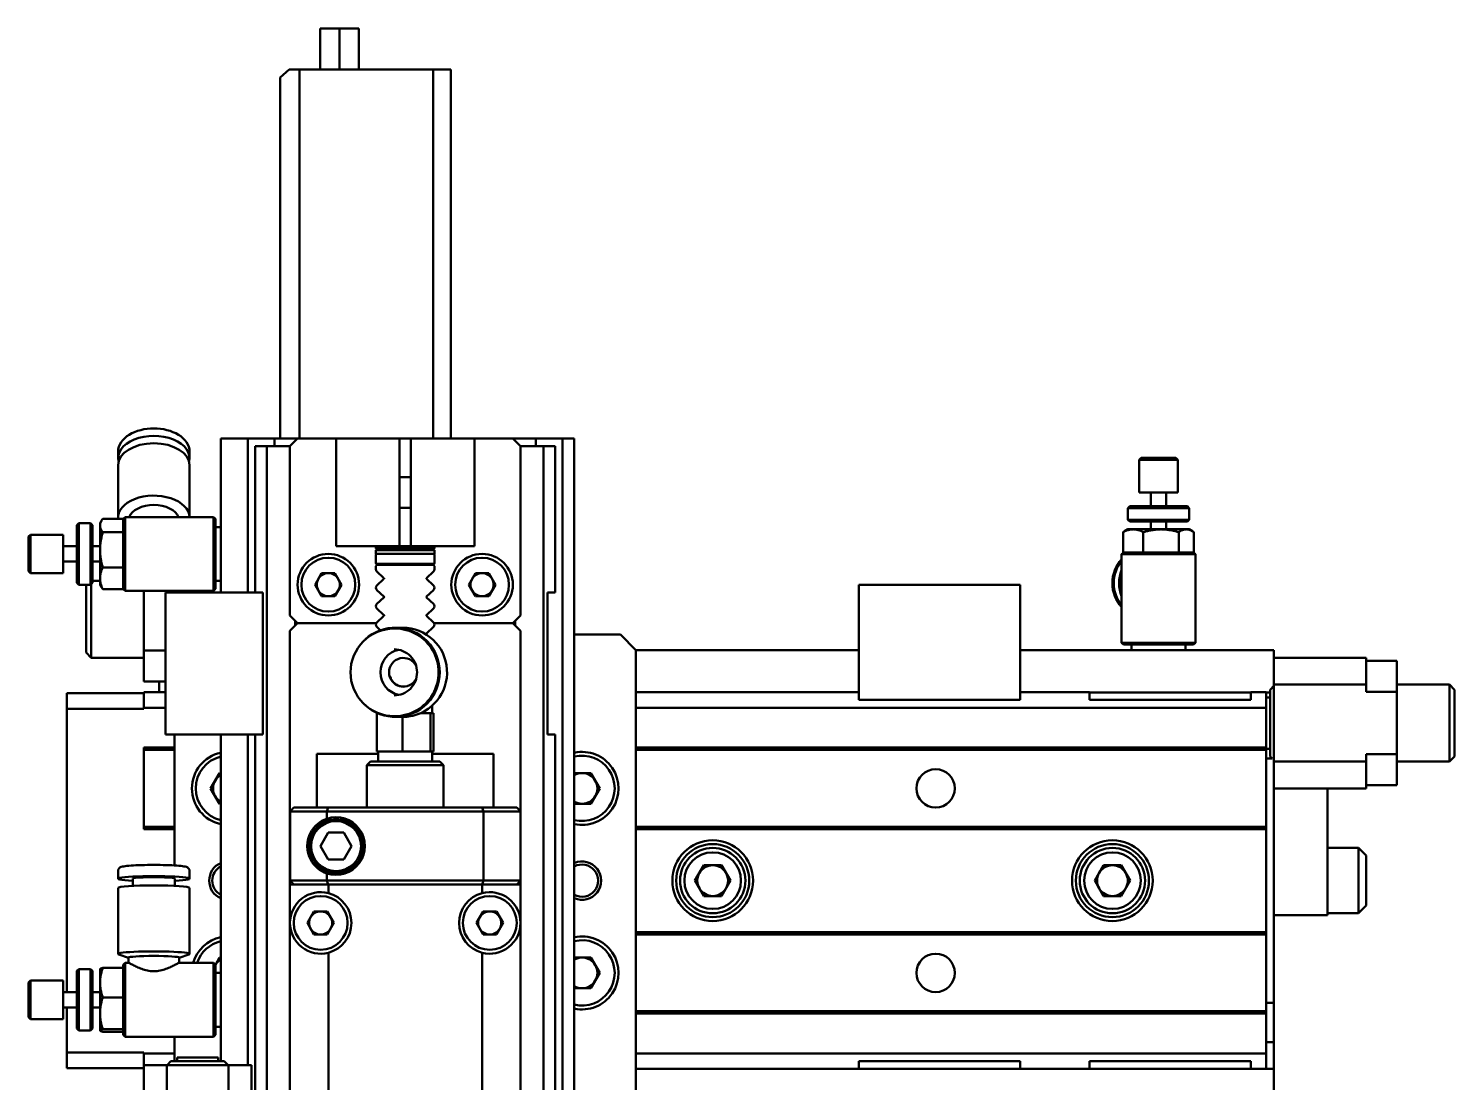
# Model space of a CAD drawing. Header units: millimetres. Extents: x 0 to 2100, y 0 to 1485.
# Drawn here: x 942 to 1127.5, y 226.6 to 363.7 of the extents above; entities that cross this region are included whole.
import ezdxf

# ---------------------------------------------------------------- set-up
doc = ezdxf.new("R2010")
doc.units = ezdxf.units.MM
doc.header["$LTSCALE"] = 5
doc.layers.add('Visible (ISO)', color=7, linetype='Continuous', lineweight=50)

msp = doc.modelspace()

# ---------------------------------------------------------------- linework, layer by layer
at = {"layer": 'Visible (ISO)'}
for p, q in [((979.9, 363.71), (982.4, 363.71)), ((979.9, 363.71), (979.9, 358.36)), ((982.4, 363.71), (982.4, 358.36)), ((982.41, 363.71), (984.91, 363.71)), ((982.41, 363.71), (982.41, 358.36)), ((984.91, 363.71), (984.91, 358.36)), ((974.71, 357.35), (975.85, 358.36)), ((975.85, 358.36), (977.21, 358.36)), ((977.21, 358.36), (977.21, 310.36)), ((977.21, 358.36), (994.61, 358.36)), ((994.61, 358.36), (996.91, 358.36)), ((994.61, 358.36), (994.61, 310.36)), ((996.91, 358.36), (996.91, 310.36)), ((974.71, 357.35), (974.71, 310.36)), ((970.49, 310.36), (966.96, 310.36)), ((966.96, 290.36), (966.96, 310.36)), ((973.96, 310.36), (970.49, 310.36)), ((970.49, 290.36), (970.49, 310.36)), ((974.71, 310.36), (973.96, 310.36)), ((973.96, 309.36), (973.96, 310.36)), ((974.71, 310.36), (977.21, 310.36)), ((975.96, 309.36), (976.96, 310.36)), ((977.21, 310.36), (981.96, 310.36)), ((981.96, 296.36), (981.96, 310.36)), ((990.21, 310.36), (981.96, 310.36)), ((990.21, 296.36), (990.21, 310.36)), ((990.21, 310.36), (991.71, 310.36)), ((991.71, 310.36), (991.71, 296.36)), ((999.96, 310.36), (991.71, 310.36)), ((1004.96, 310.36), (999.96, 310.36)), ((999.96, 296.36), (999.96, 310.36)), ((1004.96, 310.36), (1005.96, 309.36)), ((1007.96, 310.36), (1004.96, 310.36)), ((1011.42, 310.36), (1007.96, 310.36)), ((1007.96, 309.36), (1007.96, 310.36)), ((1012.96, 310.36), (1011.42, 310.36)), ((1011.42, 217.36), (1011.42, 310.36)), ((1012.96, 217.36), (1012.96, 310.36)), ((953.61, 308.65), (953.61, 307.86)), ((962.91, 308.65), (962.91, 307.86)), ((971.46, 290.36), (971.46, 309.36)), ((971.46, 309.36), (972.96, 309.36)), ((975.96, 309.36), (972.96, 309.36)), ((972.96, 309.36), (972.96, 215.36)), ((975.96, 309.36), (975.96, 287.36)), ((1005.96, 287.36), (1005.96, 309.36)), ((1008.96, 309.36), (1005.96, 309.36)), ((1008.96, 309.36), (1010.46, 309.36)), ((1008.96, 215.36), (1008.96, 309.36)), ((1010.46, 309.36), (1010.46, 290.36)), ((953.61, 306.91), (953.61, 300.1)), ((962.91, 306.91), (962.91, 300.16)), ((1086.71, 307.86), (1086.46, 307.61)), ((1086.46, 307.61), (1091.46, 307.61)), ((1086.46, 307.61), (1086.46, 303.36)), ((1091.21, 307.86), (1086.71, 307.86)), ((1091.21, 307.86), (1091.46, 307.61)), ((1091.46, 307.61), (1091.46, 303.36)), ((991.71, 305.36), (990.21, 305.36)), ((1086.46, 303.36), (1091.46, 303.36)), ((1087.96, 303.36), (1087.96, 301.56)), ((1089.96, 303.36), (1089.96, 301.56)), ((991.71, 301.36), (990.21, 301.36)), ((1085.21, 301.56), (1084.96, 301.31)), ((1084.96, 301.31), (1092.96, 301.31)), ((1084.96, 301.31), (1084.96, 299.81)), ((1092.71, 301.56), (1085.21, 301.56)), ((1092.71, 301.56), (1092.96, 301.31)), ((1092.96, 301.31), (1092.96, 299.81)), ((948.26, 299.11), (948.51, 299.36)), ((948.26, 299.11), (948.26, 291.61)), ((948.51, 291.36), (948.51, 299.36)), ((948.51, 299.36), (950.01, 299.36)), ((950.01, 299.36), (950.01, 291.36)), ((950.26, 299.11), (950.01, 299.36)), ((950.26, 291.61), (950.26, 299.11)), ((951.26, 299.36), (951.44, 299.68)), ((951.26, 299.36), (951.26, 299.06)), ((951.26, 299.06), (951.26, 295.89)), ((951.61, 299.93), (954.28, 299.93)), ((954.26, 299.91), (954.51, 300.16)), ((954.26, 299.91), (954.26, 298.23)), ((954.51, 290.56), (954.51, 300.16)), ((954.51, 300.16), (956.75, 300.16)), ((959.77, 300.16), (966.01, 300.16)), ((966.01, 300.16), (966.01, 290.56)), ((966.26, 299.91), (966.01, 300.16)), ((966.26, 290.81), (966.26, 299.91)), ((966.96, 298.86), (966.26, 298.86)), ((1092.96, 299.81), (1084.96, 299.81)), ((1085.21, 299.56), (1084.96, 299.81)), ((1085.21, 299.56), (1092.71, 299.56)), ((1087.96, 299.56), (1087.96, 298.56)), ((1089.96, 299.56), (1089.96, 298.56)), ((1092.71, 299.56), (1092.96, 299.81)), ((941.96, 297.61), (942.21, 297.86)), ((941.96, 297.61), (941.96, 293.11)), ((942.21, 292.86), (942.21, 297.86)), ((942.21, 297.86), (946.46, 297.86)), ((946.46, 292.86), (946.46, 297.86)), ((951.61, 298.18), (954.33, 298.18)), ((954.26, 298.04), (954.26, 293.74)), ((1084.35, 298.2), (1084.35, 295.49)), ((1084.96, 298.56), (1084.53, 298.31)), ((1085.67, 298.56), (1084.96, 298.56)), ((1089.28, 298.56), (1085.67, 298.56)), ((1086.98, 298.2), (1086.98, 295.49)), ((1089.28, 298.56), (1092.57, 298.56)), ((1091.58, 298.2), (1091.58, 295.49)), ((1092.96, 298.56), (1092.57, 298.56)), ((1092.96, 298.56), (1093.38, 298.31)), ((1093.56, 298.2), (1093.56, 295.5)), ((946.46, 296.36), (948.26, 296.36)), ((950.26, 296.36), (951.26, 296.36)), ((951.26, 292.19), (951.26, 295.89)), ((990.21, 296.36), (981.96, 296.36)), ((987.16, 296.36), (987.16, 296.06)), ((987.16, 296.06), (994.76, 296.06)), ((987.36, 295.86), (987.16, 296.06)), ((987.16, 295.86), (994.76, 295.86)), ((987.16, 295.86), (987.16, 295.36)), ((987.16, 295.36), (994.76, 295.36)), ((987.16, 295.26), (987.16, 294.16)), ((990.21, 296.36), (991.71, 296.36)), ((999.96, 296.36), (991.71, 296.36)), ((994.56, 295.86), (994.76, 296.06)), ((994.76, 296.36), (994.76, 296.06)), ((994.76, 295.86), (994.76, 295.36)), ((994.76, 295.26), (994.76, 294.16)), ((1084.35, 295.5), (1084.16, 295.31)), ((1084.16, 295.31), (1093.76, 295.31)), ((1084.16, 295.31), (1084.16, 283.81)), ((1086.9, 295.56), (1084.43, 295.56)), ((1091.44, 295.56), (1087.12, 295.56)), ((1093.51, 295.56), (1091.64, 295.56)), ((1093.51, 295.56), (1093.76, 295.31)), ((1093.76, 295.31), (1093.76, 283.81)), ((941.96, 293.11), (942.21, 292.86)), ((946.46, 294.36), (948.26, 294.36)), ((950.26, 294.36), (951.26, 294.36)), ((951.61, 293.6), (954.33, 293.6)), ((954.26, 293.52), (954.26, 290.86)), ((987.16, 293.76), (987.16, 293.36)), ((987.26, 294.06), (994.66, 294.06)), ((987.36, 293.96), (994.56, 293.96)), ((994.76, 293.76), (994.76, 293.36)), ((942.21, 292.86), (946.46, 292.86)), ((948.26, 291.61), (948.51, 291.36)), ((948.51, 291.36), (950.01, 291.36)), ((949.46, 291.19), (949.62, 291.36)), ((950.26, 291.61), (950.01, 291.36)), ((950.12, 281.86), (950.12, 291.47)), ((950.26, 291.86), (951.26, 291.86)), ((951.26, 292.19), (951.26, 291.36)), ((951.26, 291.36), (951.44, 291.03)), ((966.96, 291.86), (966.26, 291.86)), ((979.23, 291.36), (980.09, 292.86)), ((980.09, 289.86), (979.23, 291.36)), ((980.09, 292.86), (981.82, 292.86)), ((981.82, 292.86), (982.69, 291.36)), ((982.69, 291.36), (981.82, 289.86)), ((988.18, 292.21), (987.28, 293.06)), ((988.18, 292.1), (987.28, 291.25)), ((993.73, 292.21), (994.63, 293.06)), ((993.73, 292.1), (994.63, 291.25)), ((999.23, 291.36), (1000.09, 292.86)), ((1000.09, 289.86), (999.23, 291.36)), ((1000.09, 292.86), (1001.82, 292.86)), ((1001.82, 292.86), (1002.69, 291.36)), ((1002.69, 291.36), (1001.82, 289.86)), ((1070.96, 291.36), (1049.96, 291.36)), ((1049.96, 291.36), (1049.96, 276.36)), ((1070.96, 291.36), (1070.96, 276.36)), ((949.46, 291.19), (949.46, 282.52)), ((951.61, 290.78), (954.33, 290.78)), ((954.28, 290.78), (954.51, 290.56)), ((954.51, 290.56), (966.01, 290.56)), ((956.96, 282.81), (956.96, 290.56)), ((959.76, 290.36), (959.76, 271.86)), ((959.76, 290.36), (972.46, 290.36)), ((961.96, 290.36), (961.96, 290.56)), ((966.26, 290.81), (966.01, 290.56)), ((972.46, 290.36), (972.46, 271.86)), ((981.82, 289.86), (980.09, 289.86)), ((988.18, 289.81), (987.28, 290.66)), ((988.18, 289.7), (987.28, 288.85)), ((993.73, 289.81), (994.63, 290.66)), ((993.73, 289.7), (994.63, 288.85)), ((1001.82, 289.86), (1000.09, 289.86)), ((1009.46, 271.86), (1009.46, 290.36)), ((1009.46, 290.36), (1010.46, 290.36)), ((988.18, 287.41), (987.28, 288.26)), ((993.73, 287.41), (994.63, 288.26)), ((976.96, 286.36), (975.96, 287.36)), ((975.96, 285.36), (976.96, 286.36)), ((976.66, 286.66), (976.66, 286.06)), ((976.96, 286.36), (987.21, 286.36)), ((988.18, 287.3), (987.28, 286.45)), ((987.75, 285.42), (987.28, 285.86)), ((990.63, 285.76), (989.67, 285.76)), ((993.73, 287.3), (994.63, 286.45)), ((993.73, 285.01), (994.63, 285.86)), ((994.7, 286.36), (1004.96, 286.36)), ((1005.96, 287.36), (1004.96, 286.36)), ((1004.96, 286.36), (1005.96, 285.36)), ((1005.26, 286.66), (1005.26, 286.06)), ((975.96, 252.36), (975.96, 285.36)), ((989.62, 285.66), (989.52, 285.66)), ((993.73, 284.9), (993.92, 284.72)), ((1005.96, 285.36), (1005.96, 261.86)), ((1012.96, 284.86), (1018.96, 284.86)), ((1018.96, 284.86), (1020.96, 282.86)), ((949.46, 282.52), (950.12, 281.86)), ((956.96, 282.81), (959.76, 282.81)), ((956.96, 278.77), (956.96, 282.81)), ((1020.96, 282.86), (1020.96, 222.86)), ((1020.96, 282.86), (1049.96, 282.86)), ((1070.96, 282.86), (1103.96, 282.86)), ((1093.76, 283.81), (1084.16, 283.81)), ((1084.41, 283.56), (1084.16, 283.81)), ((1084.41, 283.56), (1093.51, 283.56)), ((1085.46, 282.86), (1085.46, 283.56)), ((1092.46, 282.86), (1092.46, 283.56)), ((1093.51, 283.56), (1093.76, 283.81)), ((1103.96, 281.86), (1103.96, 282.86)), ((950.12, 281.86), (956.96, 281.86)), ((1103.96, 278.36), (1103.96, 281.86)), ((1103.96, 281.86), (1115.96, 281.86)), ((1115.96, 281.86), (1115.96, 278.36)), ((1119.96, 281.44), (1115.96, 281.44)), ((1119.96, 281.44), (1119.96, 277.4)), ((956.96, 278.77), (959.76, 278.77)), ((958.96, 277.36), (958.96, 278.77)), ((1103.96, 278.36), (1103.96, 268.36)), ((1115.96, 278.36), (1103.96, 278.36)), ((1115.96, 278.36), (1115.96, 277.4)), ((1126.79, 278.36), (1119.96, 278.36)), ((1126.79, 278.36), (1126.79, 268.36)), ((1127.46, 277.69), (1126.79, 278.36)), ((946.96, 275.21), (946.96, 277.26)), ((946.96, 277.26), (956.96, 277.26)), ((956.96, 277.36), (959.76, 277.36)), ((956.96, 275.36), (956.96, 277.36)), ((1020.96, 277.36), (1049.96, 277.36)), ((1070.96, 277.36), (1079.96, 277.36)), ((1079.96, 276.36), (1079.96, 277.36)), ((1079.96, 277.32), (1100.96, 277.32)), ((1100.96, 277.36), (1102.96, 277.36)), ((1100.96, 277.36), (1100.96, 276.36)), ((1102.96, 277.36), (1102.96, 275.36)), ((1102.96, 277.32), (1103.46, 277.32)), ((1102.96, 276.69), (1103.46, 276.69)), ((1103.46, 277.69), (1103.96, 278.19)), ((1103.46, 277.69), (1103.46, 269.02)), ((1119.96, 277.4), (1115.96, 277.4)), ((1119.96, 277.4), (1119.96, 269.31)), ((1127.46, 269.02), (1127.46, 277.69)), ((946.96, 238.36), (946.96, 275.21)), ((946.96, 275.21), (956.96, 275.21)), ((959.76, 275.36), (956.96, 275.36)), ((956.96, 275.21), (956.96, 275.36)), ((987.29, 274.66), (987.32, 274.66)), ((987.29, 274.66), (987.29, 269.66)), ((992.97, 274.66), (994.26, 274.66)), ((994.26, 274.66), (994.26, 269.66)), ((994.26, 274.66), (994.44, 274.66)), ((994.44, 274.66), (994.63, 274.66)), ((994.46, 275.61), (994.46, 274.66)), ((994.63, 274.66), (994.63, 269.66)), ((1102.96, 275.36), (1020.96, 275.36)), ((1070.96, 276.36), (1049.96, 276.36)), ((1100.96, 276.36), (1079.96, 276.36)), ((1102.96, 270.16), (1102.96, 275.36)), ((989.62, 274.26), (989.52, 274.26)), ((990.59, 274.16), (989.67, 274.16)), ((990.59, 274.16), (990.59, 269.66)), ((959.76, 271.86), (972.46, 271.86)), ((960.96, 254.84), (960.96, 271.86)), ((966.96, 229.36), (966.96, 271.86)), ((970.49, 228.86), (970.49, 271.86)), ((971.46, 215.36), (971.46, 271.86)), ((1010.46, 271.86), (1009.46, 271.86)), ((1010.46, 271.86), (1010.46, 215.36)), ((956.96, 269.86), (956.96, 270.16)), ((960.96, 270.16), (956.96, 270.16)), ((956.96, 259.86), (956.96, 269.86)), ((960.96, 269.86), (956.96, 269.86)), ((979.46, 269.36), (987.46, 269.36)), ((979.46, 262.36), (979.46, 269.36)), ((987.29, 269.66), (988.94, 269.66)), ((987.46, 269.66), (987.46, 268.36)), ((988.94, 269.66), (990.59, 269.66)), ((990.59, 269.66), (992.42, 269.66)), ((992.42, 269.66), (994.26, 269.66)), ((994.26, 269.66), (994.44, 269.66)), ((994.44, 269.66), (994.63, 269.66)), ((994.46, 269.66), (994.46, 268.36)), ((994.46, 269.36), (1002.46, 269.36)), ((1002.46, 269.36), (1002.46, 262.36)), ((1102.96, 270.16), (1020.96, 270.16)), ((1102.96, 269.86), (1020.96, 269.86)), ((1102.96, 269.86), (1102.96, 270.16)), ((1102.96, 270.02), (1103.46, 270.02)), ((1102.96, 259.86), (1102.96, 269.86)), ((1103.46, 269.02), (1103.72, 268.76)), ((1115.96, 269.31), (1115.96, 268.36)), ((1119.96, 269.31), (1115.96, 269.31)), ((1119.96, 269.31), (1119.96, 265.27)), ((1127.46, 269.02), (1126.79, 268.36)), ((986.46, 268.36), (985.96, 267.86)), ((985.96, 267.86), (995.96, 267.86)), ((985.96, 267.86), (985.96, 262.36)), ((986.46, 268.36), (995.46, 268.36)), ((995.46, 268.36), (995.96, 267.86)), ((995.96, 267.86), (995.96, 262.36)), ((1102.96, 268.76), (1103.75, 268.76)), ((1103.96, 264.86), (1103.96, 268.36)), ((1103.96, 268.36), (1115.96, 268.36)), ((1115.96, 268.36), (1115.96, 264.86)), ((1126.79, 268.36), (1119.96, 268.36)), ((965.65, 264.86), (966.8, 266.86)), ((966.8, 266.86), (966.96, 266.86)), ((1012.96, 266.86), (1015.11, 266.86)), ((1015.11, 266.86), (1016.27, 264.86)), ((1119.96, 265.27), (1115.96, 265.27)), ((966.8, 262.86), (965.65, 264.86)), ((1016.27, 264.86), (1015.11, 262.86)), ((1103.96, 236.96), (1103.96, 264.86)), ((1115.96, 264.86), (1103.96, 264.86)), ((1110.96, 264.86), (1110.96, 259.86)), ((966.96, 262.86), (966.8, 262.86)), ((975.98, 261.86), (976.48, 262.36)), ((975.98, 261.86), (980.76, 261.86)), ((975.98, 252.86), (975.98, 261.86)), ((980.96, 262.36), (976.48, 262.36)), ((980.76, 261.86), (980.76, 260.91)), ((1001.16, 261.86), (980.76, 261.86)), ((980.96, 262.36), (1000.96, 262.36)), ((1005.46, 262.36), (1000.96, 262.36)), ((1001.16, 261.86), (1001.16, 252.86)), ((1001.16, 261.86), (1005.96, 261.86)), ((1005.46, 262.36), (1005.96, 261.86)), ((1005.96, 261.86), (1005.96, 252.86)), ((1015.11, 262.86), (1012.96, 262.86)), ((956.96, 259.56), (956.96, 259.86)), ((960.96, 259.86), (956.96, 259.86)), ((1102.96, 259.86), (1020.96, 259.86)), ((1102.96, 259.56), (1102.96, 259.86)), ((1110.96, 248.36), (1110.96, 259.86)), ((960.96, 259.56), (956.96, 259.56)), ((980.95, 259.11), (979.94, 257.36)), ((982.97, 259.11), (980.95, 259.11)), ((983.98, 257.36), (982.97, 259.11)), ((1102.96, 259.56), (1020.96, 259.56)), ((1102.96, 246.16), (1102.96, 259.56)), ((979.94, 257.36), (980.95, 255.61)), ((982.97, 255.61), (983.98, 257.36)), ((1114.96, 257.11), (1110.96, 257.11)), ((1114.96, 257.11), (1114.96, 248.61)), ((1115.96, 256.11), (1114.96, 257.11)), ((1115.96, 249.61), (1115.96, 256.11)), ((980.95, 255.61), (982.97, 255.61)), ((1028.65, 252.86), (1029.8, 254.86)), ((1029.8, 254.86), (1032.11, 254.86)), ((1032.11, 254.86), (1033.27, 252.86)), ((1080.65, 252.86), (1081.8, 254.86)), ((1081.8, 254.86), (1084.11, 254.86)), ((1084.11, 254.86), (1085.27, 252.86)), ((953.61, 254.11), (953.61, 253.12)), ((955.51, 253.12), (955.51, 252.18)), ((961.01, 253.12), (961.01, 252.18)), ((962.91, 254.11), (962.91, 253.12)), ((975.96, 252.36), (977.6, 252.36)), ((975.96, 247.36), (975.96, 252.36)), ((980.76, 252.86), (975.98, 252.86)), ((976.48, 252.36), (975.98, 252.86)), ((977.6, 252.36), (980.96, 252.36)), ((980.76, 253.8), (980.76, 252.86)), ((980.76, 252.86), (1001.16, 252.86)), ((1000.96, 252.36), (980.96, 252.36)), ((980.96, 252.36), (980.96, 251.23)), ((1000.96, 252.36), (1004.31, 252.36)), ((1000.96, 251.23), (1000.96, 252.36)), ((1005.96, 252.86), (1001.16, 252.86)), ((1004.31, 252.36), (1005.96, 252.36)), ((1005.46, 252.36), (1005.96, 252.86)), ((1005.96, 252.86), (1005.96, 252.36)), ((1005.96, 252.36), (1005.96, 247.36)), ((1029.8, 250.86), (1028.65, 252.86)), ((1033.27, 252.86), (1032.11, 250.86)), ((1081.8, 250.86), (1080.65, 252.86)), ((1085.27, 252.86), (1084.11, 250.86)), ((953.61, 251.92), (953.61, 243.33)), ((962.91, 251.92), (962.91, 243.33)), ((1032.11, 250.86), (1029.8, 250.86)), ((1084.11, 250.86), (1081.8, 250.86)), ((978.23, 247.36), (979.09, 248.86)), ((979.09, 248.86), (980.82, 248.86)), ((980.82, 248.86), (981.69, 247.36)), ((1000.23, 247.36), (1001.09, 248.86)), ((1001.09, 248.86), (1002.82, 248.86)), ((1002.82, 248.86), (1003.69, 247.36)), ((1114.96, 248.61), (1110.96, 248.61)), ((1115.96, 249.61), (1114.96, 248.61)), ((975.96, 201.36), (975.96, 247.36)), ((979.09, 245.86), (978.23, 247.36)), ((981.69, 247.36), (980.82, 245.86)), ((1001.09, 245.86), (1000.23, 247.36)), ((1003.69, 247.36), (1002.82, 245.86)), ((1005.96, 247.36), (1005.96, 201.36)), ((1103.96, 248.36), (1110.96, 248.36)), ((980.82, 245.86), (979.09, 245.86)), ((1002.82, 245.86), (1001.09, 245.86)), ((1102.96, 246.16), (1020.96, 246.16)), ((1102.96, 245.86), (1020.96, 245.86)), ((1102.96, 245.86), (1102.96, 246.16)), ((1102.96, 235.86), (1102.96, 245.86)), ((954.96, 242.82), (953.7, 243.27)), ((961.56, 242.82), (962.82, 243.27)), ((980.96, 243.48), (980.96, 205.23)), ((1000.96, 205.23), (1000.96, 243.48)), ((948.26, 241.11), (948.51, 241.36)), ((948.51, 233.36), (948.51, 241.36)), ((948.51, 241.36), (950.01, 241.36)), ((950.01, 241.36), (950.01, 233.36)), ((950.26, 241.11), (950.01, 241.36)), ((951.26, 241.36), (951.26, 241.37)), ((951.26, 241.36), (951.26, 239.59)), ((951.61, 241.51), (954.33, 241.51)), ((954.26, 241.91), (954.51, 242.16)), ((954.26, 241.91), (954.26, 241.51)), ((954.26, 241.39), (954.26, 237.8)), ((954.51, 232.56), (954.51, 242.16)), ((954.51, 242.16), (954.97, 242.16)), ((954.96, 242.84), (954.96, 242.16)), ((961.54, 242.16), (966.01, 242.16)), ((961.56, 242.84), (961.56, 242.16)), ((966.01, 242.16), (966.01, 232.56)), ((966.26, 241.91), (966.01, 242.16)), ((966.26, 241.91), (966.8, 242.86)), ((966.26, 232.81), (966.26, 241.91)), ((966.8, 242.86), (966.96, 242.86)), ((1012.96, 242.86), (1015.11, 242.86)), ((1015.11, 242.86), (1016.27, 240.86)), ((941.96, 239.61), (942.21, 239.86)), ((941.96, 239.61), (941.96, 235.11)), ((942.21, 234.86), (942.21, 239.86)), ((942.21, 239.86), (946.46, 239.86)), ((946.46, 234.86), (946.46, 239.86)), ((948.26, 241.11), (948.26, 233.61)), ((950.26, 233.61), (950.26, 241.11)), ((951.26, 239.59), (951.26, 235.6)), ((966.96, 240.86), (966.26, 240.86)), ((1016.27, 240.86), (1015.11, 238.86)), ((946.46, 238.36), (948.26, 238.36)), ((950.26, 238.36), (951.26, 238.36)), ((951.61, 237.68), (954.33, 237.68)), ((954.26, 237.55), (954.26, 233.65)), ((1015.11, 238.86), (1012.96, 238.86)), ((946.46, 236.36), (948.26, 236.36)), ((946.96, 230.5), (946.96, 236.36)), ((950.26, 236.36), (951.26, 236.36)), ((951.26, 233.37), (951.26, 235.6)), ((1102.96, 235.86), (1020.96, 235.86)), ((1102.96, 236.96), (1103.96, 236.96)), ((1102.96, 235.56), (1102.96, 235.86)), ((1103.96, 231.86), (1103.96, 236.96)), ((941.96, 235.11), (942.21, 234.86)), ((942.21, 234.86), (946.46, 234.86)), ((966.96, 233.86), (966.26, 233.86)), ((1102.96, 235.56), (1020.96, 235.56)), ((1102.96, 230.36), (1102.96, 235.56)), ((948.26, 233.61), (948.51, 233.36)), ((948.51, 233.36), (950.01, 233.36)), ((950.26, 233.61), (950.01, 233.36)), ((951.26, 233.37), (951.26, 233.36)), ((951.26, 233.36), (951.26, 233.35)), ((951.61, 233.53), (954.33, 233.53)), ((951.61, 233.2), (954.26, 233.2)), ((954.26, 233.52), (954.26, 232.81)), ((954.26, 232.81), (954.51, 232.56)), ((954.51, 232.56), (966.01, 232.56)), ((960.96, 229.36), (960.96, 232.56)), ((966.26, 232.81), (966.01, 232.56)), ((946.96, 228.46), (946.96, 230.5)), ((946.96, 230.5), (956.96, 230.5)), ((956.96, 230.36), (956.96, 230.5)), ((956.96, 230.36), (960.96, 230.36)), ((956.96, 228.86), (956.96, 230.36)), ((1020.96, 230.36), (1102.96, 230.36)), ((1102.96, 231.86), (1103.96, 231.86)), ((1102.96, 230.36), (1102.96, 228.36)), ((1103.96, 228.39), (1103.96, 231.86)), ((946.96, 228.46), (956.96, 228.46)), ((956.96, 219.36), (956.96, 228.86)), ((956.96, 228.86), (959.96, 228.86)), ((967.96, 228.86), (959.96, 228.86)), ((959.96, 228.86), (959.96, 219.36)), ((960.49, 229.36), (959.99, 228.86)), ((967.42, 229.36), (960.49, 229.36)), ((966.62, 229.86), (961.29, 229.86)), ((961.29, 229.86), (961.29, 229.36)), ((966.62, 229.86), (966.62, 229.36)), ((967.42, 229.36), (967.92, 228.86)), ((967.96, 219.36), (967.96, 228.86)), ((967.96, 228.86), (970.96, 228.86)), ((970.96, 228.86), (970.96, 219.36)), ((1049.96, 228.36), (1020.96, 228.36)), ((1049.96, 229.36), (1070.96, 229.36)), ((1049.96, 228.36), (1049.96, 229.36)), ((1049.96, 228.39), (1070.96, 228.39)), ((1070.96, 229.36), (1070.96, 228.36)), ((1079.96, 228.36), (1070.96, 228.36)), ((1079.96, 229.36), (1079.96, 228.36)), ((1079.96, 229.36), (1100.96, 229.36)), ((1079.96, 228.39), (1100.96, 228.39)), ((1100.96, 228.36), (1100.96, 229.36)), ((1102.96, 228.36), (1100.96, 228.36)), ((1102.96, 228.39), (1103.96, 228.39)), ((1103.96, 224.86), (1103.96, 228.39))]:
    msp.add_line(p, q, dxfattribs=at)
at = {"layer": 'Visible (ISO)', "flags": 128}
for points in [[(962.91, 308.65), (962.88, 308.98), (962.8, 309.3), (962.68, 309.61), (962.51, 309.9), (962.29, 310.17), (962.05, 310.43), (961.76, 310.66), (961.45, 310.87), (961.11, 311.06), (960.75, 311.22), (960.37, 311.36), (959.97, 311.48), (959.55, 311.57), (959.13, 311.63), (958.69, 311.67), (958.26, 311.69), (957.82, 311.67), (957.39, 311.63), (956.96, 311.57), (956.55, 311.48), (956.15, 311.36), (955.76, 311.22), (955.4, 311.06), (955.06, 310.87), (954.75, 310.66), (954.47, 310.43), (954.22, 310.17), (954.01, 309.9), (953.84, 309.61), (953.71, 309.3), (953.63, 308.98), (953.61, 308.65)], [(951.61, 299.93), (951.59, 299.9), (951.56, 299.86), (951.54, 299.82), (951.51, 299.79), (951.49, 299.75), (951.47, 299.72), (951.45, 299.68), (951.43, 299.64), (951.41, 299.61), (951.39, 299.57), (951.37, 299.54), (951.35, 299.5), (951.34, 299.46), (951.33, 299.43), (951.31, 299.39), (951.3, 299.35), (951.29, 299.32), (951.28, 299.28), (951.27, 299.24), (951.27, 299.2), (951.26, 299.17), (951.26, 299.13), (951.26, 299.09), (951.26, 299.06)], [(951.26, 299.06), (951.26, 299.02), (951.26, 298.98), (951.26, 298.94), (951.27, 298.91), (951.27, 298.87), (951.28, 298.83), (951.29, 298.8), (951.3, 298.76), (951.31, 298.72), (951.33, 298.69), (951.34, 298.65), (951.35, 298.61), (951.37, 298.58), (951.39, 298.54), (951.41, 298.5), (951.42, 298.47), (951.45, 298.43), (951.47, 298.39), (951.49, 298.36), (951.51, 298.32), (951.54, 298.29), (951.56, 298.25), (951.59, 298.22), (951.61, 298.18)], [(958.26, 300.13), (958.19, 300.13), (958.12, 300.13), (958.06, 300.13), (957.99, 300.13), (957.92, 300.13), (957.86, 300.13), (957.79, 300.14), (957.73, 300.14), (957.66, 300.14), (957.6, 300.14), (957.53, 300.14), (957.47, 300.14), (957.41, 300.14), (957.34, 300.15), (957.28, 300.15), (957.22, 300.15), (957.16, 300.15), (957.1, 300.15), (957.04, 300.15), (956.98, 300.15), (956.92, 300.15), (956.86, 300.15), (956.81, 300.16), (956.75, 300.16)], [(959.77, 300.16), (959.71, 300.16), (959.65, 300.15), (959.6, 300.15), (959.54, 300.15), (959.48, 300.15), (959.42, 300.15), (959.36, 300.15), (959.3, 300.15), (959.24, 300.15), (959.18, 300.15), (959.11, 300.14), (959.05, 300.14), (958.99, 300.14), (958.92, 300.14), (958.86, 300.14), (958.79, 300.14), (958.72, 300.14), (958.66, 300.13), (958.59, 300.13), (958.53, 300.13), (958.46, 300.13), (958.39, 300.13), (958.32, 300.13), (958.26, 300.13)], [(951.61, 298.18), (951.59, 298.09), (951.56, 297.99), (951.54, 297.9), (951.51, 297.8), (951.49, 297.71), (951.47, 297.62), (951.45, 297.52), (951.43, 297.43), (951.41, 297.33), (951.39, 297.24), (951.37, 297.14), (951.35, 297.05), (951.34, 296.95), (951.33, 296.86), (951.31, 296.76), (951.3, 296.66), (951.29, 296.57), (951.28, 296.47), (951.27, 296.38), (951.27, 296.28), (951.26, 296.18), (951.26, 296.09), (951.26, 295.99), (951.26, 295.89)], [(954.33, 298.18), (954.32, 298.18), (954.32, 298.18), (954.32, 298.19), (954.31, 298.19), (954.31, 298.19), (954.31, 298.19), (954.31, 298.19), (954.3, 298.2), (954.3, 298.2), (954.3, 298.2), (954.29, 298.2), (954.29, 298.21), (954.29, 298.21), (954.29, 298.21), (954.28, 298.21), (954.28, 298.21), (954.28, 298.22), (954.27, 298.22), (954.27, 298.22), (954.27, 298.22), (954.27, 298.23), (954.26, 298.23), (954.26, 298.23), (954.26, 298.23)], [(954.26, 298.04), (954.26, 298.05), (954.26, 298.05), (954.27, 298.06), (954.27, 298.06), (954.27, 298.07), (954.27, 298.07), (954.28, 298.08), (954.28, 298.09), (954.28, 298.09), (954.29, 298.1), (954.29, 298.1), (954.29, 298.11), (954.29, 298.12), (954.3, 298.12), (954.3, 298.13), (954.3, 298.13), (954.31, 298.14), (954.31, 298.14), (954.31, 298.15), (954.31, 298.16), (954.32, 298.16), (954.32, 298.17), (954.32, 298.17), (954.33, 298.18)], [(1085.67, 298.56), (1085.61, 298.55), (1085.56, 298.55), (1085.5, 298.55), (1085.44, 298.54), (1085.39, 298.54), (1085.33, 298.53), (1085.28, 298.52), (1085.22, 298.51), (1085.17, 298.5), (1085.11, 298.49), (1085.06, 298.47), (1085, 298.46), (1084.95, 298.44), (1084.89, 298.43), (1084.84, 298.41), (1084.79, 298.39), (1084.73, 298.37), (1084.68, 298.35), (1084.62, 298.32), (1084.57, 298.3), (1084.51, 298.28), (1084.46, 298.25), (1084.41, 298.22), (1084.35, 298.2)], [(1084.35, 298.2), (1084.36, 298.2), (1084.37, 298.21), (1084.38, 298.21), (1084.38, 298.22), (1084.39, 298.22), (1084.4, 298.23), (1084.41, 298.23), (1084.41, 298.24), (1084.42, 298.24), (1084.43, 298.25), (1084.44, 298.25), (1084.44, 298.26), (1084.45, 298.26), (1084.46, 298.26), (1084.46, 298.27), (1084.47, 298.27), (1084.48, 298.28), (1084.49, 298.28), (1084.49, 298.29), (1084.5, 298.29), (1084.51, 298.3), (1084.52, 298.3), (1084.52, 298.3), (1084.53, 298.31)], [(1086.98, 298.2), (1086.93, 298.22), (1086.87, 298.25), (1086.82, 298.28), (1086.77, 298.3), (1086.71, 298.32), (1086.66, 298.35), (1086.6, 298.37), (1086.55, 298.39), (1086.49, 298.41), (1086.44, 298.43), (1086.39, 298.44), (1086.33, 298.46), (1086.28, 298.47), (1086.22, 298.49), (1086.17, 298.5), (1086.11, 298.51), (1086.06, 298.52), (1086, 298.53), (1085.95, 298.54), (1085.89, 298.54), (1085.83, 298.55), (1085.78, 298.55), (1085.72, 298.55), (1085.67, 298.56)], [(1089.28, 298.56), (1089.18, 298.55), (1089.09, 298.55), (1088.99, 298.55), (1088.89, 298.54), (1088.79, 298.54), (1088.7, 298.53), (1088.6, 298.52), (1088.5, 298.51), (1088.4, 298.5), (1088.31, 298.49), (1088.21, 298.47), (1088.11, 298.46), (1088.02, 298.44), (1087.92, 298.42), (1087.83, 298.41), (1087.73, 298.39), (1087.64, 298.37), (1087.54, 298.34), (1087.45, 298.32), (1087.35, 298.3), (1087.26, 298.28), (1087.17, 298.25), (1087.07, 298.22), (1086.98, 298.2)], [(1091.58, 298.2), (1091.49, 298.22), (1091.4, 298.25), (1091.3, 298.28), (1091.21, 298.3), (1091.11, 298.32), (1091.02, 298.35), (1090.92, 298.37), (1090.83, 298.39), (1090.73, 298.41), (1090.63, 298.43), (1090.54, 298.44), (1090.44, 298.46), (1090.35, 298.47), (1090.25, 298.49), (1090.15, 298.5), (1090.06, 298.51), (1089.96, 298.52), (1089.86, 298.53), (1089.77, 298.54), (1089.67, 298.54), (1089.57, 298.55), (1089.48, 298.55), (1089.38, 298.55), (1089.28, 298.56)], [(1092.57, 298.56), (1092.53, 298.55), (1092.49, 298.55), (1092.45, 298.55), (1092.4, 298.54), (1092.36, 298.54), (1092.32, 298.53), (1092.28, 298.52), (1092.24, 298.51), (1092.2, 298.5), (1092.16, 298.49), (1092.11, 298.47), (1092.07, 298.46), (1092.03, 298.44), (1091.99, 298.43), (1091.95, 298.41), (1091.91, 298.39), (1091.87, 298.37), (1091.83, 298.35), (1091.79, 298.32), (1091.75, 298.3), (1091.71, 298.28), (1091.66, 298.25), (1091.62, 298.22), (1091.58, 298.2)], [(1093.56, 298.2), (1093.52, 298.22), (1093.48, 298.25), (1093.44, 298.28), (1093.4, 298.3), (1093.36, 298.32), (1093.32, 298.35), (1093.28, 298.37), (1093.24, 298.39), (1093.19, 298.41), (1093.15, 298.43), (1093.11, 298.44), (1093.07, 298.46), (1093.03, 298.47), (1092.99, 298.49), (1092.95, 298.5), (1092.91, 298.51), (1092.87, 298.52), (1092.82, 298.53), (1092.78, 298.54), (1092.74, 298.54), (1092.7, 298.55), (1092.66, 298.55), (1092.61, 298.55), (1092.57, 298.56)], [(951.26, 295.89), (951.26, 295.79), (951.26, 295.7), (951.26, 295.6), (951.27, 295.5), (951.27, 295.41), (951.28, 295.31), (951.29, 295.21), (951.3, 295.12), (951.31, 295.02), (951.33, 294.92), (951.34, 294.83), (951.35, 294.73), (951.37, 294.64), (951.39, 294.54), (951.41, 294.45), (951.42, 294.35), (951.45, 294.26), (951.47, 294.16), (951.49, 294.07), (951.51, 293.98), (951.54, 293.88), (951.56, 293.79), (951.59, 293.7), (951.61, 293.6)], [(1084.35, 295.49), (1084.36, 295.49), (1084.36, 295.49), (1084.36, 295.5), (1084.37, 295.5), (1084.37, 295.5), (1084.37, 295.5), (1084.38, 295.51), (1084.38, 295.51), (1084.38, 295.51), (1084.39, 295.52), (1084.39, 295.52), (1084.39, 295.52), (1084.4, 295.52), (1084.4, 295.53), (1084.4, 295.53), (1084.41, 295.53), (1084.41, 295.54), (1084.41, 295.54), (1084.42, 295.54), (1084.42, 295.54), (1084.42, 295.55), (1084.43, 295.55), (1084.43, 295.55), (1084.43, 295.56)], [(1086.9, 295.56), (1086.9, 295.55), (1086.91, 295.55), (1086.91, 295.55), (1086.91, 295.54), (1086.92, 295.54), (1086.92, 295.54), (1086.92, 295.54), (1086.93, 295.53), (1086.93, 295.53), (1086.93, 295.53), (1086.94, 295.52), (1086.94, 295.52), (1086.94, 295.52), (1086.95, 295.52), (1086.95, 295.51), (1086.95, 295.51), (1086.96, 295.51), (1086.96, 295.5), (1086.96, 295.5), (1086.97, 295.5), (1086.97, 295.5), (1086.97, 295.49), (1086.98, 295.49), (1086.98, 295.49)], [(1086.98, 295.49), (1086.99, 295.49), (1086.99, 295.49), (1087, 295.5), (1087, 295.5), (1087.01, 295.5), (1087.02, 295.5), (1087.02, 295.51), (1087.03, 295.51), (1087.03, 295.51), (1087.04, 295.52), (1087.04, 295.52), (1087.05, 295.52), (1087.06, 295.52), (1087.06, 295.53), (1087.07, 295.53), (1087.07, 295.53), (1087.08, 295.54), (1087.09, 295.54), (1087.09, 295.54), (1087.1, 295.54), (1087.1, 295.55), (1087.11, 295.55), (1087.12, 295.55), (1087.12, 295.56)], [(1091.44, 295.56), (1091.45, 295.55), (1091.46, 295.55), (1091.46, 295.55), (1091.47, 295.54), (1091.47, 295.54), (1091.48, 295.54), (1091.48, 295.54), (1091.49, 295.53), (1091.5, 295.53), (1091.5, 295.53), (1091.51, 295.52), (1091.51, 295.52), (1091.52, 295.52), (1091.53, 295.52), (1091.53, 295.51), (1091.54, 295.51), (1091.54, 295.51), (1091.55, 295.5), (1091.55, 295.5), (1091.56, 295.5), (1091.57, 295.5), (1091.57, 295.49), (1091.58, 295.49), (1091.58, 295.49)], [(1091.58, 295.49), (1091.59, 295.49), (1091.59, 295.49), (1091.59, 295.5), (1091.59, 295.5), (1091.6, 295.5), (1091.6, 295.5), (1091.6, 295.51), (1091.6, 295.51), (1091.61, 295.51), (1091.61, 295.52), (1091.61, 295.52), (1091.61, 295.52), (1091.62, 295.52), (1091.62, 295.53), (1091.62, 295.53), (1091.62, 295.53), (1091.63, 295.54), (1091.63, 295.54), (1091.63, 295.54), (1091.63, 295.54), (1091.64, 295.55), (1091.64, 295.55), (1091.64, 295.55), (1091.64, 295.56)], [(951.61, 293.6), (951.59, 293.54), (951.56, 293.49), (951.54, 293.43), (951.51, 293.37), (951.49, 293.31), (951.47, 293.25), (951.44, 293.2), (951.42, 293.14), (951.4, 293.08), (951.39, 293.02), (951.37, 292.96), (951.35, 292.9), (951.34, 292.84), (951.32, 292.78), (951.31, 292.72), (951.3, 292.67), (951.29, 292.61), (951.28, 292.55), (951.27, 292.49), (951.27, 292.43), (951.26, 292.37), (951.26, 292.31), (951.26, 292.25), (951.26, 292.19)], [(954.33, 293.6), (954.32, 293.61), (954.32, 293.61), (954.32, 293.62), (954.31, 293.63), (954.31, 293.63), (954.31, 293.64), (954.31, 293.64), (954.3, 293.65), (954.3, 293.65), (954.3, 293.66), (954.29, 293.67), (954.29, 293.67), (954.29, 293.68), (954.29, 293.68), (954.28, 293.69), (954.28, 293.7), (954.28, 293.7), (954.27, 293.71), (954.27, 293.71), (954.27, 293.72), (954.27, 293.72), (954.26, 293.73), (954.26, 293.74), (954.26, 293.74)], [(954.26, 293.52), (954.26, 293.52), (954.26, 293.52), (954.27, 293.53), (954.27, 293.53), (954.27, 293.53), (954.27, 293.54), (954.28, 293.54), (954.28, 293.54), (954.28, 293.55), (954.29, 293.55), (954.29, 293.56), (954.29, 293.56), (954.29, 293.56), (954.3, 293.57), (954.3, 293.57), (954.3, 293.57), (954.31, 293.58), (954.31, 293.58), (954.31, 293.58), (954.31, 293.59), (954.32, 293.59), (954.32, 293.59), (954.32, 293.6), (954.33, 293.6)], [(1084.16, 294.68), (1083.89, 294.35), (1083.65, 293.99), (1083.44, 293.62), (1083.27, 293.23), (1083.13, 292.82), (1083.03, 292.41), (1082.98, 291.98), (1082.96, 291.56), (1082.98, 291.13), (1083.03, 290.7), (1083.13, 290.29), (1083.27, 289.88), (1083.44, 289.49), (1083.65, 289.12), (1083.89, 288.76), (1084.16, 288.43)], [(951.26, 292.19), (951.26, 292.13), (951.26, 292.07), (951.26, 292.01), (951.27, 291.95), (951.27, 291.89), (951.28, 291.83), (951.29, 291.77), (951.3, 291.71), (951.31, 291.65), (951.33, 291.59), (951.34, 291.53), (951.35, 291.47), (951.37, 291.41), (951.39, 291.36), (951.41, 291.3), (951.43, 291.24), (951.45, 291.18), (951.47, 291.12), (951.49, 291.07), (951.51, 291.01), (951.54, 290.95), (951.56, 290.89), (951.59, 290.84), (951.61, 290.78)], [(951.61, 290.78), (951.61, 290.79), (951.6, 290.8), (951.59, 290.81), (951.58, 290.82), (951.58, 290.83), (951.57, 290.84), (951.56, 290.85), (951.55, 290.86), (951.55, 290.87), (951.54, 290.88), (951.53, 290.89), (951.52, 290.9), (951.52, 290.92), (951.51, 290.93), (951.5, 290.94), (951.5, 290.95), (951.49, 290.96), (951.48, 290.97), (951.48, 290.98), (951.47, 290.99), (951.46, 291), (951.46, 291.01), (951.45, 291.02), (951.44, 291.03)], [(954.33, 290.78), (954.32, 290.78), (954.32, 290.79), (954.32, 290.79), (954.31, 290.79), (954.31, 290.8), (954.31, 290.8), (954.31, 290.8), (954.3, 290.81), (954.3, 290.81), (954.3, 290.81), (954.29, 290.82), (954.29, 290.82), (954.29, 290.82), (954.29, 290.83), (954.28, 290.83), (954.28, 290.84), (954.28, 290.84), (954.27, 290.84), (954.27, 290.85), (954.27, 290.85), (954.27, 290.85), (954.26, 290.86), (954.26, 290.86), (954.26, 290.86)], [(989.52, 285.66), (988.97, 285.63), (988.42, 285.55), (987.87, 285.41), (987.35, 285.22), (986.85, 284.98), (986.37, 284.69), (985.92, 284.36), (985.51, 283.98), (985.13, 283.57), (984.8, 283.12), (984.52, 282.64), (984.28, 282.14), (984.09, 281.61), (983.95, 281.07), (983.87, 280.51), (983.85, 279.96), (983.87, 279.4), (983.95, 278.84), (984.09, 278.3), (984.28, 277.77), (984.52, 277.27), (984.8, 276.79), (985.13, 276.34), (985.51, 275.93), (985.92, 275.55), (986.37, 275.22), (986.85, 274.93), (987.35, 274.69), (987.87, 274.5), (988.42, 274.36), (988.97, 274.28), (989.52, 274.26)], [(989.52, 282.96), (989.82, 282.94), (990.11, 282.9), (990.39, 282.83), (990.67, 282.73), (990.93, 282.6), (991.18, 282.45), (991.42, 282.27), (991.63, 282.08), (991.83, 281.86), (992.01, 281.62), (992.16, 281.37), (992.28, 281.1), (992.38, 280.83), (992.45, 280.54), (992.49, 280.25), (992.51, 279.96), (992.49, 279.66), (992.45, 279.37), (992.38, 279.08), (992.28, 278.81), (992.16, 278.54), (992.01, 278.29), (991.83, 278.05), (991.63, 277.83), (991.42, 277.64), (991.18, 277.46), (990.93, 277.31), (990.67, 277.18), (990.39, 277.08), (990.11, 277.01), (989.82, 276.97), (989.52, 276.96)], [(990.75, 278.08), (990.47, 278.11), (990.21, 278.17), (989.98, 278.26), (989.79, 278.36), (989.64, 278.47), (989.51, 278.57), (989.41, 278.67), (989.34, 278.76), (989.22, 278.92), (989.15, 279.04), (989.11, 279.13), (989.07, 279.21), (989.04, 279.31), (989.02, 279.37), (989.01, 279.4), (989.01, 279.41)], [(980.76, 260.91), (980.43, 260.78), (980.11, 260.62), (979.82, 260.43), (979.54, 260.22), (979.27, 259.98), (979.03, 259.7), (978.82, 259.4), (978.62, 259.06), (978.45, 258.69), (978.32, 258.28), (978.24, 257.83), (978.21, 257.35), (978.24, 256.88), (978.32, 256.43), (978.45, 256.02), (978.62, 255.64), (978.82, 255.31), (979.03, 255.01), (979.27, 254.74), (979.53, 254.49), (979.82, 254.28), (980.11, 254.09), (980.43, 253.93), (980.76, 253.8)], [(962.91, 254.11), (962.88, 254.28), (962.81, 254.41), (962.74, 254.5), (962.68, 254.55), (962.58, 254.61), (962.49, 254.64), (962.34, 254.69), (962.17, 254.72), (961.98, 254.75), (961.76, 254.77), (961.51, 254.8), (961.23, 254.82), (960.92, 254.84), (960.59, 254.86), (960.23, 254.87), (959.86, 254.88), (959.47, 254.89), (959.07, 254.9), (958.67, 254.9), (958.26, 254.91), (957.85, 254.9), (957.44, 254.9), (957.04, 254.89), (956.65, 254.88), (956.28, 254.87), (955.93, 254.86), (955.6, 254.84), (955.29, 254.82), (955.01, 254.8), (954.75, 254.77), (954.53, 254.75), (954.34, 254.72), (954.17, 254.69), (954.02, 254.64), (953.94, 254.61), (953.84, 254.55), (953.77, 254.5), (953.7, 254.41), (953.64, 254.28), (953.61, 254.11)], [(951.26, 241.37), (951.27, 241.37), (951.27, 241.38), (951.28, 241.38), (951.29, 241.39), (951.29, 241.4), (951.3, 241.4), (951.31, 241.41), (951.32, 241.41), (951.34, 241.42), (951.35, 241.43), (951.36, 241.43), (951.38, 241.44), (951.39, 241.44), (951.41, 241.45), (951.43, 241.46), (951.44, 241.46), (951.46, 241.47), (951.48, 241.47), (951.5, 241.48), (951.52, 241.48), (951.55, 241.49), (951.57, 241.5), (951.59, 241.5), (951.61, 241.51)], [(951.61, 241.51), (951.59, 241.43), (951.56, 241.35), (951.54, 241.27), (951.51, 241.19), (951.49, 241.12), (951.47, 241.04), (951.45, 240.96), (951.43, 240.88), (951.41, 240.8), (951.39, 240.72), (951.37, 240.64), (951.35, 240.56), (951.34, 240.48), (951.33, 240.4), (951.31, 240.32), (951.3, 240.24), (951.29, 240.16), (951.28, 240.08), (951.27, 240), (951.27, 239.92), (951.26, 239.84), (951.26, 239.76), (951.26, 239.68), (951.26, 239.59)], [(954.26, 241.39), (954.26, 241.4), (954.26, 241.4), (954.27, 241.41), (954.27, 241.41), (954.27, 241.42), (954.27, 241.42), (954.28, 241.43), (954.28, 241.43), (954.28, 241.44), (954.29, 241.44), (954.29, 241.45), (954.29, 241.45), (954.29, 241.45), (954.3, 241.46), (954.3, 241.46), (954.3, 241.47), (954.31, 241.47), (954.31, 241.48), (954.31, 241.48), (954.31, 241.49), (954.32, 241.49), (954.32, 241.5), (954.32, 241.5), (954.33, 241.51)], [(958.26, 241.07), (958.05, 241.07), (957.84, 241.09), (957.63, 241.12), (957.43, 241.15), (957.24, 241.2), (957.05, 241.25), (956.86, 241.31), (956.69, 241.37), (956.51, 241.44), (956.35, 241.51), (956.19, 241.58), (956.05, 241.65), (955.91, 241.71), (955.77, 241.78), (955.65, 241.84), (955.53, 241.9), (955.42, 241.96), (955.33, 242), (955.24, 242.05), (955.16, 242.09), (955.1, 242.12), (955.04, 242.14), (955, 242.15), (954.97, 242.16)], [(961.54, 242.16), (961.51, 242.15), (961.47, 242.14), (961.42, 242.12), (961.35, 242.09), (961.28, 242.05), (961.19, 242), (961.09, 241.96), (960.98, 241.9), (960.87, 241.84), (960.74, 241.78), (960.61, 241.71), (960.47, 241.64), (960.32, 241.58), (960.16, 241.51), (960, 241.44), (959.83, 241.37), (959.65, 241.31), (959.47, 241.25), (959.28, 241.2), (959.09, 241.15), (958.88, 241.12), (958.68, 241.09), (958.47, 241.07), (958.26, 241.07)], [(951.26, 239.59), (951.26, 239.51), (951.26, 239.43), (951.26, 239.35), (951.27, 239.27), (951.27, 239.19), (951.28, 239.11), (951.29, 239.03), (951.3, 238.95), (951.31, 238.87), (951.33, 238.79), (951.34, 238.71), (951.35, 238.63), (951.37, 238.55), (951.39, 238.47), (951.41, 238.39), (951.42, 238.31), (951.45, 238.23), (951.47, 238.15), (951.49, 238.07), (951.51, 237.99), (951.54, 237.92), (951.56, 237.84), (951.59, 237.76), (951.61, 237.68)], [(951.61, 237.68), (951.59, 237.6), (951.56, 237.51), (951.54, 237.43), (951.51, 237.34), (951.49, 237.26), (951.47, 237.17), (951.45, 237.08), (951.43, 237), (951.41, 236.91), (951.39, 236.83), (951.37, 236.74), (951.35, 236.65), (951.34, 236.57), (951.33, 236.48), (951.31, 236.39), (951.3, 236.31), (951.29, 236.22), (951.28, 236.13), (951.27, 236.04), (951.27, 235.96), (951.26, 235.87), (951.26, 235.78), (951.26, 235.69), (951.26, 235.6)], [(954.33, 237.68), (954.32, 237.69), (954.32, 237.69), (954.32, 237.7), (954.31, 237.7), (954.31, 237.71), (954.31, 237.71), (954.31, 237.72), (954.3, 237.72), (954.3, 237.73), (954.3, 237.73), (954.29, 237.73), (954.29, 237.74), (954.29, 237.74), (954.29, 237.75), (954.28, 237.75), (954.28, 237.76), (954.28, 237.76), (954.27, 237.77), (954.27, 237.77), (954.27, 237.78), (954.27, 237.78), (954.26, 237.79), (954.26, 237.79), (954.26, 237.8)], [(954.26, 237.55), (954.26, 237.56), (954.26, 237.57), (954.27, 237.57), (954.27, 237.58), (954.27, 237.58), (954.27, 237.59), (954.28, 237.59), (954.28, 237.6), (954.28, 237.6), (954.29, 237.61), (954.29, 237.61), (954.29, 237.62), (954.29, 237.62), (954.3, 237.63), (954.3, 237.63), (954.3, 237.64), (954.31, 237.64), (954.31, 237.65), (954.31, 237.66), (954.31, 237.66), (954.32, 237.67), (954.32, 237.67), (954.32, 237.68), (954.33, 237.68)], [(951.26, 235.6), (951.26, 235.52), (951.26, 235.43), (951.26, 235.34), (951.27, 235.25), (951.27, 235.16), (951.28, 235.08), (951.29, 234.99), (951.3, 234.9), (951.31, 234.82), (951.33, 234.73), (951.34, 234.64), (951.35, 234.55), (951.37, 234.47), (951.39, 234.38), (951.41, 234.3), (951.42, 234.21), (951.45, 234.12), (951.47, 234.04), (951.49, 233.95), (951.51, 233.87), (951.54, 233.78), (951.56, 233.7), (951.59, 233.61), (951.61, 233.53)], [(951.61, 233.53), (951.59, 233.52), (951.56, 233.51), (951.54, 233.51), (951.51, 233.5), (951.49, 233.49), (951.47, 233.49), (951.44, 233.48), (951.42, 233.47), (951.4, 233.47), (951.39, 233.46), (951.37, 233.45), (951.35, 233.45), (951.34, 233.44), (951.32, 233.43), (951.31, 233.43), (951.3, 233.42), (951.29, 233.41), (951.28, 233.41), (951.27, 233.4), (951.27, 233.39), (951.26, 233.39), (951.26, 233.38), (951.26, 233.37), (951.26, 233.37)], [(951.26, 233.37), (951.26, 233.36), (951.26, 233.35), (951.26, 233.34), (951.27, 233.34), (951.27, 233.33), (951.28, 233.32), (951.29, 233.32), (951.3, 233.31), (951.31, 233.3), (951.33, 233.3), (951.34, 233.29), (951.35, 233.28), (951.37, 233.28), (951.39, 233.27), (951.41, 233.26), (951.43, 233.26), (951.45, 233.25), (951.47, 233.24), (951.49, 233.24), (951.51, 233.23), (951.54, 233.22), (951.56, 233.22), (951.59, 233.21), (951.61, 233.2)], [(954.33, 233.53), (954.32, 233.53), (954.32, 233.54), (954.32, 233.54), (954.31, 233.55), (954.31, 233.55), (954.31, 233.56), (954.31, 233.57), (954.3, 233.57), (954.3, 233.58), (954.3, 233.58), (954.29, 233.59), (954.29, 233.59), (954.29, 233.6), (954.29, 233.6), (954.28, 233.61), (954.28, 233.61), (954.28, 233.62), (954.27, 233.62), (954.27, 233.63), (954.27, 233.63), (954.27, 233.64), (954.26, 233.64), (954.26, 233.65), (954.26, 233.65)], [(954.26, 233.52), (954.26, 233.52), (954.26, 233.52), (954.27, 233.52), (954.27, 233.52), (954.27, 233.52), (954.27, 233.52), (954.28, 233.52), (954.28, 233.52), (954.28, 233.52), (954.29, 233.52), (954.29, 233.52), (954.29, 233.52), (954.29, 233.52), (954.3, 233.52), (954.3, 233.52), (954.3, 233.52), (954.31, 233.53), (954.31, 233.53), (954.31, 233.53), (954.31, 233.53), (954.32, 233.53), (954.32, 233.53), (954.32, 233.53), (954.33, 233.53)]]:
    msp.add_lwpolyline(points, dxfattribs=at)
at = {"layer": 'Visible (ISO)'}
for centre, radius in [((980.96, 291.36), 4), ((1000.96, 291.36), 4), ((980.96, 291.36), 3.5), ((1000.96, 291.36), 3.5), ((1059.96, 264.86), 2.5), ((981.96, 257.36), 3.5), ((981.96, 257.36), 3.25), ((1030.96, 252.86), 5.25), ((1082.96, 252.86), 5.25), ((1030.96, 252.86), 4.75), ((1030.96, 252.86), 4.25), ((1030.96, 252.86), 3.68), ((1082.96, 252.86), 4.75), ((1082.96, 252.86), 4.25), ((1082.96, 252.86), 3.68), ((979.96, 247.36), 3.5), ((1001.96, 247.36), 3.5), ((1059.96, 240.86), 2.5)]:
    msp.add_circle(centre, radius, dxfattribs=at)
for centre, radius, start, end in [((987.26, 295.26), 0.1, 90, 180), ((994.66, 295.26), 0.1, 0, 90), ((987.26, 294.16), 0.1, 180, 270), ((987.36, 293.76), 0.2, 90, 180), ((987.56, 293.36), 0.4, 180, 226.5884), ((987.41, 294.11), 0.15, 270, 340.5288), ((994.51, 294.11), 0.15, 199.4712, 270), ((994.56, 293.76), 0.2, 0, 90), ((994.36, 293.36), 0.4, 313.4116, 0), ((994.66, 294.16), 0.1, 270, 0), ((980.96, 291.36), 1.5, 150, 210), ((980.96, 291.36), 1.5, 90, 150), ((980.96, 291.36), 1.5, 30, 90), ((980.96, 291.36), 1.5, 330, 30), ((987.56, 290.96), 0.4, 133.4116, 226.5884), ((988.13, 292.16), 0.08, 313.4116, 46.5884), ((993.79, 292.16), 0.08, 133.4116, 226.5884), ((994.36, 290.96), 0.4, 313.4116, 46.5884), ((1000.96, 291.36), 1.5, 150, 210), ((1000.96, 291.36), 1.5, 90, 150), ((1000.96, 291.36), 1.5, 30, 90), ((1000.96, 291.36), 1.5, 330, 30), ((980.96, 291.36), 1.5, 210, 270), ((980.96, 291.36), 1.5, 270, 330), ((988.13, 289.76), 0.08, 313.4116, 46.5884), ((993.79, 289.76), 0.08, 133.4116, 226.5884), ((1000.96, 291.36), 1.5, 210, 270), ((1000.96, 291.36), 1.5, 270, 330), ((987.56, 288.56), 0.4, 133.4116, 226.5884), ((994.36, 288.56), 0.4, 313.4116, 46.5884), ((987.56, 286.16), 0.4, 133.4116, 226.5884), ((988.13, 287.36), 0.08, 313.4116, 46.5884), ((993.79, 287.36), 0.08, 133.4116, 226.5884), ((994.36, 286.16), 0.4, 313.4116, 46.5884), ((993.79, 284.96), 0.08, 133.4116, 226.5884), ((967.96, 264.86), 4.75, 102.1532, 257.8468), ((967.96, 264.86), 4.25, 103.609, 256.391), ((1013.96, 264.86), 4.75, 257.8468, 102.1532), ((1013.96, 264.86), 4.25, 256.391, 103.609), ((967.96, 264.86), 2, 150, 210), ((967.96, 264.86), 2, 120, 150), ((1013.96, 264.86), 2, 90, 120), ((1013.96, 264.86), 2, 30, 90), ((1013.96, 264.86), 2, 330, 30), ((967.96, 264.86), 2, 210, 240), ((1013.96, 264.86), 2, 270, 330), ((1013.96, 264.86), 2, 240, 270), ((981.96, 257.36), 3.75, 251.3687, 108.6313), ((967.96, 252.86), 2.5, 113.5782, 246.4218), ((967.96, 252.86), 2.1, 118.4653, 241.5347), ((1013.96, 252.86), 2.5, 246.4218, 113.5782), ((1013.96, 252.86), 2.1, 241.5347, 118.4653), ((1030.96, 252.86), 2, 90, 150), ((1030.96, 252.86), 2, 30, 90), ((1082.96, 252.86), 2, 90, 150), ((1082.96, 252.86), 2, 30, 90), ((1030.96, 252.86), 2, 150, 210), ((1030.96, 252.86), 2, 330, 30), ((1082.96, 252.86), 2, 150, 210), ((1082.96, 252.86), 2, 330, 30), ((979.96, 247.36), 4, 75.5225, 180), ((979.96, 247.36), 4, 284.4775, 75.5225), ((1001.96, 247.36), 4, 104.4775, 255.5225), ((1001.96, 247.36), 4, 0, 104.4775), ((1030.96, 252.86), 2, 210, 270), ((1030.96, 252.86), 2, 270, 330), ((1082.96, 252.86), 2, 210, 270), ((1082.96, 252.86), 2, 270, 330), ((979.96, 247.36), 1.5, 90, 150), ((979.96, 247.36), 1.5, 30, 90), ((1001.96, 247.36), 1.5, 90, 150), ((1001.96, 247.36), 1.5, 30, 90), ((979.96, 247.36), 4, 180, 284.4775), ((979.96, 247.36), 1.5, 150, 210), ((979.96, 247.36), 1.5, 330, 30), ((1001.96, 247.36), 1.5, 150, 210), ((1001.96, 247.36), 4, 255.5225, 0), ((1001.96, 247.36), 1.5, 330, 30), ((967.96, 240.86), 4.75, 102.1532, 164.1164), ((967.96, 240.86), 4.25, 103.609, 162.1887), ((979.96, 247.36), 1.5, 210, 270), ((979.96, 247.36), 1.5, 270, 330), ((1001.96, 247.36), 1.5, 210, 270), ((1001.96, 247.36), 1.5, 270, 330), ((1013.96, 240.86), 4.75, 257.8468, 102.1532), ((1013.96, 240.86), 4.25, 256.391, 103.609), ((967.96, 240.86), 2, 120, 148.2859), ((1013.96, 240.86), 2, 90, 120), ((1013.96, 240.86), 2, 30, 90), ((1013.96, 240.86), 2, 330, 30), ((1013.96, 240.86), 2, 270, 330), ((1013.96, 240.86), 2, 240, 270)]:
    msp.add_arc(centre, radius, start, end, dxfattribs=at)
for centre, major_axis, ratio, start_param, end_param in [((958.26, 307.86), (4.65, 0), 0.611448, 6.115417, 9.592547), ((958.26, 306.91), (-4.65, 0), 0.611448, 3.141593, 6.283185), ((958.26, 300.1), (-4.65, 0), 0.611448, 3.16239, 6.340776), ((958.26, 299.71), (-3.3, 0), 0.611448, 3.365451, 6.059327), ((1087.67, 291.56), (0, -4.65), 0.996694, 4.00292, 5.421858), ((1087.77, 291.56), (0, 4.65), 0.996694, 0.894257, 2.247336), ((1088.47, 291.56), (0, 4.65), 0.996694, 1.196194, 1.945398), ((989.67, 279.96), (0, -5.8), 0.995767, 5.538431, 10.169533), ((990.63, 279.96), (0, 5.8), 0.995767, 3.273808, 6.283185), ((989.62, 279.96), (0, -5.7), 0.995767, 0, 3.141593), ((990.72, 279.96), (0, -3), 0.995767, 3.343008, 6.08177), ((990.72, 279.96), (0, 1.87), 0.995767, 5.171954, 10.53601), ((990.59, 281.87), (0, -7.72), 0.908315, 6.283138, 6.397776), ((1119.71, 234.61), (-144.2, 0), 0.707107, 6.007566, 6.012658), ((862.2, 234.61), (144.2, 0), 0.707107, 0.270527, 0.275619), ((958.26, 253.12), (4.65, 0), 0.070632, 5.34518, 10.362783), ((958.26, 253.12), (2.75, 0), 0.070632, 0, 3.141593), ((1119.71, 280.1), (-144.2, 0), 0.707107, 0.270527, 0.275619), ((862.2, 280.1), (144.2, 0), 0.707107, 6.007566, 6.012658), ((958.26, 251.92), (-4.65, 0), 0.070632, 3.141593, 6.283185), ((958.26, 243.33), (-4.65, 0), 0.070632, 2.945799, 6.478979), ((958.26, 242.84), (-3.3, 0), 0.070632, 3.141593, 6.283185)]:
    msp.add_ellipse(centre, major_axis=major_axis, ratio=ratio, start_param=start_param, end_param=end_param, dxfattribs=at)

doc.saveas('drawing.dxf')
